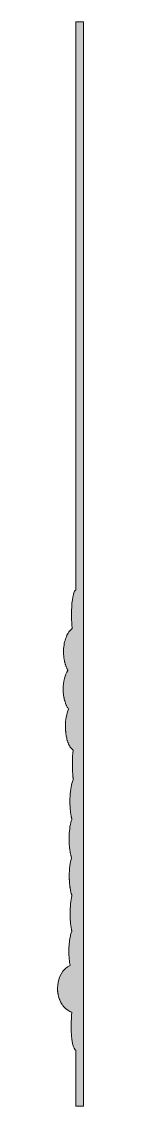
# Model space of a CAD drawing. Header units: inches. Extents: x -5 to 584, y 0 to 596.
# Drawn here: x 270 to 284, y 0 to 580 of the extents above; entities that cross this region are included whole.
import ezdxf

# ---------------------------------------------------------------- set-up
doc = ezdxf.new("R2010")
doc.units = ezdxf.units.IN
doc.header["$MEASUREMENT"] = 0
doc.layers.add('Layer 1', color=7, linetype='Continuous')

# ---------------------------------------------------------------- blocks, each defined once
blk = doc.blocks.new('block 2')
at = {"layer": 'Layer 1', "true_color": 0xff0000}
h = blk.add_hatch(color=1, dxfattribs=at)
h.dxf.hatch_style = 2
edge = h.paths.add_edge_path()
edge.add_spline(control_points=[(280, 580), (280, 580), (280, 580), (280, 580), (280, 580), (280, 536), (280, 536), (279.99, 536), (279.98, 534.89), (279.98, 533.03), (279.97, 531.97), (279.97, 530.67), (279.97, 529.2), (279.96, 528.83), (279.96, 528.45), (279.96, 528.06), (279.96, 526.5), (279.96, 524.79), (279.96, 523), (279.96, 521.21), (279.96, 519.5), (279.96, 517.94), (279.96, 517.55), (279.96, 517.17), (279.97, 516.8), (279.97, 515.33), (279.97, 514.03), (279.98, 512.97), (279.98, 511.11), (279.99, 510), (280, 510), (280, 510), (280, 376), (280, 376), (279.96, 376), (279.92, 370.18), (279.92, 363), (279.92, 355.82), (279.96, 350), (280, 350), (280, 350), (280, 276), (280, 276), (279.75, 276), (279.51, 275.8), (279.28, 275.42), (278.29, 273.77), (277.57, 268.83), (277.57, 263), (277.57, 263), (277.57, 262.99), (277.57, 262.99), (277.57, 262.36), (277.58, 261.75), (277.6, 261.15), (277.6, 261.01), (277.6, 260.87), (277.61, 260.74), (277.63, 260.15), (277.65, 259.58), (277.69, 259.02), (277.69, 258.94), (277.7, 258.86), (277.7, 258.77), (277.74, 258.27), (277.77, 257.78), (277.82, 257.31), (277.82, 257.24), (277.83, 257.17), (277.83, 257.11), (277.84, 257.07), (277.84, 257.04), (277.84, 257), (277.89, 256.49), (277.95, 256), (278.01, 255.53), (278.02, 255.5), (278.02, 255.46), (278.02, 255.42), (277.18, 254.91), (276.4, 254.07), (275.73, 252.99), (275.33, 252.34), (274.97, 251.6), (274.66, 250.78), (274.56, 250.51), (274.46, 250.23), (274.36, 249.95), (273.71, 247.94), (273.33, 245.55), (273.33, 243), (273.33, 242.99), (273.33, 242.99), (273.33, 242.98), (273.33, 242.51), (273.35, 242.05), (273.37, 241.6), (273.38, 241.44), (273.4, 241.29), (273.41, 241.14), (273.43, 240.84), (273.45, 240.54), (273.49, 240.24), (273.51, 240.06), (273.53, 239.89), (273.56, 239.72), (273.59, 239.45), (273.63, 239.19), (273.67, 238.93), (273.7, 238.75), (273.74, 238.58), (273.77, 238.4), (273.82, 238.16), (273.87, 237.92), (273.92, 237.68), (273.96, 237.51), (274, 237.34), (274.05, 237.17), (274.11, 236.94), (274.17, 236.72), (274.23, 236.49), (274.28, 236.33), (274.33, 236.17), (274.39, 236.01), (274.46, 235.79), (274.53, 235.59), (274.61, 235.38), (274.66, 235.23), (274.72, 235.08), (274.78, 234.93), (274.86, 234.73), (274.95, 234.53), (275.04, 234.34), (275.08, 234.24), (275.12, 234.14), (275.17, 234.05), (275.18, 234.01), (275.21, 233.98), (275.22, 233.94), (275.32, 233.74), (275.43, 233.56), (275.53, 233.37), (275.58, 233.28), (275.63, 233.19), (275.68, 233.1), (274.13, 230.72), (273.14, 227.08), (273.14, 223), (273.14, 222.49), (273.16, 221.99), (273.19, 221.5), (273.19, 221.46), (273.19, 221.41), (273.19, 221.37), (273.2, 221.26), (273.21, 221.15), (273.22, 221.04), (273.25, 220.7), (273.28, 220.37), (273.32, 220.04), (273.34, 219.87), (273.37, 219.7), (273.39, 219.54), (273.44, 219.22), (273.49, 218.91), (273.55, 218.61), (273.58, 218.46), (273.6, 218.3), (273.64, 218.15), (273.71, 217.8), (273.79, 217.46), (273.89, 217.12), (273.91, 217.03), (273.93, 216.94), (273.95, 216.86), (274.07, 216.44), (274.2, 216.04), (274.34, 215.65), (274.38, 215.55), (274.42, 215.45), (274.46, 215.35), (274.57, 215.07), (274.68, 214.79), (274.8, 214.53), (274.86, 214.41), (274.92, 214.28), (274.98, 214.16), (275.09, 213.93), (275.21, 213.71), (275.33, 213.5), (275.39, 213.38), (275.46, 213.27), (275.52, 213.16), (275.66, 212.94), (275.8, 212.73), (275.94, 212.53), (275.99, 212.47), (276.03, 212.4), (276.07, 212.34), (275.54, 211.16), (275.11, 209.74), (274.81, 208.16), (274.52, 206.58), (274.35, 204.83), (274.35, 203), (274.35, 202.58), (274.36, 202.18), (274.38, 201.77), (274.39, 201.64), (274.39, 201.52), (274.4, 201.39), (274.42, 201.11), (274.43, 200.84), (274.46, 200.57), (274.47, 200.42), (274.48, 200.28), (274.49, 200.14), (274.52, 199.89), (274.55, 199.63), (274.58, 199.38), (274.6, 199.25), (274.61, 199.11), (274.63, 198.98), (274.67, 198.71), (274.71, 198.45), (274.76, 198.18), (274.78, 198.08), (274.79, 197.98), (274.81, 197.88), (274.88, 197.52), (274.95, 197.17), (275.03, 196.83), (275.04, 196.77), (275.06, 196.71), (275.07, 196.65), (275.14, 196.37), (275.21, 196.1), (275.29, 195.84), (275.32, 195.73), (275.36, 195.62), (275.39, 195.51), (275.45, 195.3), (275.52, 195.1), (275.59, 194.9), (275.63, 194.79), (275.67, 194.68), (275.71, 194.57), (275.78, 194.37), (275.85, 194.19), (275.93, 194), (275.97, 193.91), (276.01, 193.81), (276.05, 193.71), (276.14, 193.51), (276.24, 193.31), (276.34, 193.12), (276.37, 193.06), (276.39, 193), (276.42, 192.94), (276.55, 192.7), (276.69, 192.47), (276.82, 192.25), (276.86, 192.2), (276.9, 192.15), (276.93, 192.1), (277.04, 191.94), (277.14, 191.79), (277.25, 191.65), (277.31, 191.58), (277.36, 191.52), (277.41, 191.45), (277.51, 191.34), (277.61, 191.23), (277.71, 191.12), (277.77, 191.06), (277.83, 191.01), (277.88, 190.95), (277.99, 190.85), (278.1, 190.76), (278.21, 190.68), (278.26, 190.64), (278.31, 190.59), (278.37, 190.56), (278.39, 190.54), (278.41, 190.52), (278.43, 190.51), (278.21, 188.39), (278.08, 185.8), (278.08, 183), (278.08, 182.57), (278.08, 182.15), (278.09, 181.73), (278.09, 181.6), (278.09, 181.47), (278.1, 181.34), (278.1, 181.06), (278.11, 180.78), (278.11, 180.51), (278.12, 180.35), (278.12, 180.2), (278.13, 180.04), (278.14, 179.8), (278.15, 179.56), (278.16, 179.32), (278.16, 179.16), (278.17, 179), (278.18, 178.84), (278.19, 178.61), (278.2, 178.39), (278.22, 178.17), (278.23, 178.02), (278.24, 177.86), (278.25, 177.71), (278.26, 177.49), (278.28, 177.28), (278.29, 177.07), (278.3, 176.92), (278.31, 176.78), (278.33, 176.63), (278.34, 176.42), (278.36, 176.22), (278.38, 176.02), (278.39, 175.89), (278.41, 175.75), (278.42, 175.62), (278.44, 175.41), (278.46, 175.21), (278.49, 175), (278.5, 174.89), (278.51, 174.78), (278.52, 174.67), (278.53, 174.65), (278.53, 174.63), (278.53, 174.61), (278.27, 174.07), (278.02, 173.39), (277.81, 172.6), (277.15, 170.23), (276.75, 166.8), (276.75, 163), (276.75, 162.54), (276.75, 162.09), (276.76, 161.64), (276.77, 161.49), (276.77, 161.34), (276.78, 161.2), (276.79, 160.9), (276.8, 160.6), (276.82, 160.32), (276.82, 160.14), (276.84, 159.97), (276.85, 159.8), (276.86, 159.55), (276.88, 159.29), (276.9, 159.04), (276.91, 158.86), (276.93, 158.69), (276.95, 158.51), (276.97, 158.28), (276.99, 158.05), (277.02, 157.82), (277.03, 157.65), (277.06, 157.48), (277.08, 157.31), (277.1, 157.09), (277.13, 156.87), (277.16, 156.66), (277.17, 156.62), (277.17, 156.57), (277.18, 156.53), (277.19, 156.41), (277.22, 156.29), (277.23, 156.17), (277.27, 155.97), (277.3, 155.77), (277.33, 155.58), (277.36, 155.42), (277.39, 155.26), (277.42, 155.11), (277.45, 154.92), (277.49, 154.74), (277.53, 154.56), (277.56, 154.41), (277.59, 154.27), (277.63, 154.13), (277.67, 153.96), (277.7, 153.79), (277.75, 153.64), (277.76, 153.58), (277.77, 153.52), (277.79, 153.46), (276.98, 151.39), (276.43, 148.22), (276.3, 144.58), (276.28, 144.06), (276.27, 143.54), (276.27, 143), (276.27, 142.52), (276.28, 142.04), (276.3, 141.57), (276.3, 141.42), (276.31, 141.27), (276.32, 141.12), (276.33, 140.81), (276.34, 140.5), (276.36, 140.19), (276.37, 140.14), (276.37, 140.08), (276.37, 140.03), (276.38, 139.91), (276.39, 139.79), (276.4, 139.67), (276.42, 139.4), (276.45, 139.13), (276.47, 138.86), (276.49, 138.68), (276.51, 138.51), (276.53, 138.34), (276.55, 138.08), (276.58, 137.83), (276.62, 137.58), (276.63, 137.49), (276.64, 137.4), (276.65, 137.31), (276.66, 137.23), (276.67, 137.16), (276.69, 137.09), (276.72, 136.84), (276.76, 136.6), (276.8, 136.37), (276.82, 136.27), (276.83, 136.16), (276.85, 136.06), (276.86, 136.01), (276.87, 135.96), (276.88, 135.91), (276.92, 135.67), (276.97, 135.44), (277.02, 135.2), (277.05, 135.08), (277.08, 134.95), (277.11, 134.82), (277.17, 134.54), (277.24, 134.27), (277.32, 134), (277.33, 133.95), (277.34, 133.89), (277.36, 133.84), (277.36, 133.84), (277.36, 133.83), (277.36, 133.83), (277.45, 133.51), (277.55, 133.21), (277.65, 132.93), (277.65, 132.92), (277.65, 132.9), (277.66, 132.89), (276.88, 130.5), (276.39, 126.96), (276.39, 123), (276.39, 122.5), (276.4, 122.02), (276.42, 121.53), (276.42, 121.38), (276.43, 121.23), (276.44, 121.07), (276.45, 120.75), (276.46, 120.42), (276.48, 120.11), (276.5, 119.93), (276.51, 119.76), (276.52, 119.59), (276.54, 119.3), (276.57, 119.01), (276.6, 118.73), (276.61, 118.56), (276.63, 118.39), (276.65, 118.23), (276.68, 117.94), (276.71, 117.66), (276.75, 117.38), (276.77, 117.24), (276.79, 117.09), (276.81, 116.95), (276.86, 116.61), (276.91, 116.27), (276.97, 115.94), (276.98, 115.88), (276.99, 115.82), (277, 115.76), (277.08, 115.38), (277.15, 115.01), (277.23, 114.66), (277.26, 114.56), (277.28, 114.46), (277.31, 114.36), (277.37, 114.12), (277.43, 113.88), (277.5, 113.65), (277.53, 113.53), (277.57, 113.42), (277.6, 113.31), (277.66, 113.11), (277.73, 112.92), (277.79, 112.74), (277.81, 112.68), (277.83, 112.62), (277.85, 112.56), (277.22, 110.19), (276.82, 106.78), (276.82, 103), (276.82, 102.55), (276.83, 102.1), (276.84, 101.66), (276.84, 101.51), (276.85, 101.36), (276.86, 101.21), (276.87, 100.92), (276.88, 100.63), (276.89, 100.35), (276.9, 100.18), (276.91, 100.02), (276.92, 99.85), (276.94, 99.6), (276.95, 99.34), (276.97, 99.09), (276.98, 98.91), (277, 98.74), (277.02, 98.57), (277.04, 98.34), (277.06, 98.11), (277.08, 97.89), (277.1, 97.71), (277.12, 97.55), (277.14, 97.38), (277.16, 97.16), (277.19, 96.95), (277.22, 96.74), (277.24, 96.57), (277.26, 96.41), (277.29, 96.25), (277.32, 96.05), (277.35, 95.85), (277.38, 95.66), (277.41, 95.5), (277.44, 95.35), (277.46, 95.2), (277.5, 95.01), (277.53, 94.83), (277.57, 94.66), (277.6, 94.5), (277.63, 94.36), (277.66, 94.22), (277.7, 94.05), (277.74, 93.89), (277.78, 93.73), (277.78, 93.7), (277.79, 93.67), (277.79, 93.65), (277.55, 93.06), (277.32, 92.37), (277.12, 91.61), (277.02, 91.23), (276.93, 90.83), (276.84, 90.41), (276.41, 88.3), (276.16, 85.75), (276.16, 83), (276.16, 82.36), (276.18, 81.73), (276.2, 81.12), (276.2, 81.05), (276.2, 80.97), (276.21, 80.9), (276.21, 80.84), (276.22, 80.79), (276.22, 80.73), (276.25, 80.13), (276.29, 79.55), (276.35, 78.99), (276.35, 78.9), (276.37, 78.81), (276.37, 78.72), (276.43, 78.21), (276.49, 77.71), (276.56, 77.23), (276.57, 77.14), (276.58, 77.05), (276.6, 76.96), (276.68, 76.44), (276.77, 75.95), (276.87, 75.48), (276.88, 75.44), (276.88, 75.39), (276.89, 75.34), (272.96, 73.63), (270.12, 68.75), (270.12, 63), (270.12, 62.58), (270.14, 62.16), (270.17, 61.75), (270.18, 61.62), (270.19, 61.49), (270.21, 61.35), (270.23, 61.08), (270.26, 60.8), (270.3, 60.54), (270.32, 60.38), (270.35, 60.23), (270.38, 60.08), (270.42, 59.83), (270.47, 59.59), (270.52, 59.35), (270.55, 59.2), (270.59, 59.05), (270.63, 58.9), (270.69, 58.66), (270.75, 58.43), (270.82, 58.2), (270.86, 58.06), (270.91, 57.92), (270.96, 57.77), (271.03, 57.54), (271.12, 57.31), (271.21, 57.09), (271.26, 56.96), (271.3, 56.83), (271.35, 56.71), (271.47, 56.44), (271.59, 56.18), (271.71, 55.93), (271.75, 55.86), (271.78, 55.78), (271.82, 55.7), (271.99, 55.38), (272.17, 55.07), (272.35, 54.77), (272.4, 54.69), (272.46, 54.61), (272.51, 54.53), (272.65, 54.32), (272.8, 54.1), (272.95, 53.9), (273.03, 53.79), (273.11, 53.7), (273.19, 53.6), (273.32, 53.43), (273.46, 53.26), (273.61, 53.1), (273.69, 53), (273.79, 52.9), (273.88, 52.81), (274.02, 52.66), (274.17, 52.51), (274.32, 52.37), (274.41, 52.28), (274.51, 52.2), (274.61, 52.11), (274.77, 51.98), (274.93, 51.85), (275.09, 51.73), (275.19, 51.65), (275.29, 51.58), (275.39, 51.51), (275.57, 51.38), (275.76, 51.26), (275.95, 51.15), (276.03, 51.1), (276.11, 51.05), (276.2, 51), (276.48, 50.85), (276.76, 50.71), (277.05, 50.59), (277.09, 50.58), (277.12, 50.57), (277.15, 50.55), (277.39, 50.46), (277.62, 50.38), (277.86, 50.31), (277.58, 48.22), (277.41, 45.71), (277.41, 43), (277.41, 35.82), (278.57, 30), (280, 30), (280, 30), (280, 0), (280, 0), (280, 0), (284, 0), (284, 0), (284, 0), (284, 0), (284, 0), (284, 0), (284, 580), (284, 580), (284, 580), (284, 580), (284, 580), (284, 580), (280, 580), (280, 580)], knot_values=[0, 0, 0, 0, 1, 1, 1, 2, 2, 2, 3, 3, 3, 4, 4, 4, 5, 5, 5, 6, 6, 6, 7, 7, 7, 8, 8, 8, 9, 9, 9, 10, 10, 10, 11, 11, 11, 12, 12, 12, 13, 13, 13, 14, 14, 14, 15, 15, 15, 16, 16, 16, 17, 17, 17, 18, 18, 18, 19, 19, 19, 20, 20, 20, 21, 21, 21, 22, 22, 22, 23, 23, 23, 24, 24, 24, 25, 25, 25, 26, 26, 26, 27, 27, 27, 28, 28, 28, 29, 29, 29, 30, 30, 30, 31, 31, 31, 32, 32, 32, 33, 33, 33, 34, 34, 34, 35, 35, 35, 36, 36, 36, 37, 37, 37, 38, 38, 38, 39, 39, 39, 40, 40, 40, 41, 41, 41, 42, 42, 42, 43, 43, 43, 44, 44, 44, 45, 45, 45, 46, 46, 46, 47, 47, 47, 48, 48, 48, 49, 49, 49, 50, 50, 50, 51, 51, 51, 52, 52, 52, 53, 53, 53, 54, 54, 54, 55, 55, 55, 56, 56, 56, 57, 57, 57, 58, 58, 58, 59, 59, 59, 60, 60, 60, 61, 61, 61, 62, 62, 62, 63, 63, 63, 64, 64, 64, 65, 65, 65, 66, 66, 66, 67, 67, 67, 68, 68, 68, 69, 69, 69, 70, 70, 70, 71, 71, 71, 72, 72, 72, 73, 73, 73, 74, 74, 74, 75, 75, 75, 76, 76, 76, 77, 77, 77, 78, 78, 78, 79, 79, 79, 80, 80, 80, 81, 81, 81, 82, 82, 82, 83, 83, 83, 84, 84, 84, 85, 85, 85, 86, 86, 86, 87, 87, 87, 88, 88, 88, 89, 89, 89, 90, 90, 90, 91, 91, 91, 92, 92, 92, 93, 93, 93, 94, 94, 94, 95, 95, 95, 96, 96, 96, 97, 97, 97, 98, 98, 98, 99, 99, 99, 100, 100, 100, 101, 101, 101, 102, 102, 102, 103, 103, 103, 104, 104, 104, 105, 105, 105, 106, 106, 106, 107, 107, 107, 108, 108, 108, 109, 109, 109, 110, 110, 110, 111, 111, 111, 112, 112, 112, 113, 113, 113, 114, 114, 114, 115, 115, 115, 116, 116, 116, 117, 117, 117, 118, 118, 118, 119, 119, 119, 120, 120, 120, 121, 121, 121, 122, 122, 122, 123, 123, 123, 124, 124, 124, 125, 125, 125, 126, 126, 126, 127, 127, 127, 128, 128, 128, 129, 129, 129, 130, 130, 130, 131, 131, 131, 132, 132, 132, 133, 133, 133, 134, 134, 134, 135, 135, 135, 136, 136, 136, 137, 137, 137, 138, 138, 138, 139, 139, 139, 140, 140, 140, 141, 141, 141, 142, 142, 142, 143, 143, 143, 144, 144, 144, 145, 145, 145, 146, 146, 146, 147, 147, 147, 148, 148, 148, 149, 149, 149, 150, 150, 150, 151, 151, 151, 152, 152, 152, 153, 153, 153, 154, 154, 154, 155, 155, 155, 156, 156, 156, 157, 157, 157, 158, 158, 158, 159, 159, 159, 160, 160, 160, 161, 161, 161, 162, 162, 162, 163, 163, 163, 164, 164, 164, 165, 165, 165, 166, 166, 166, 167, 167, 167, 168, 168, 168, 169, 169, 169, 170, 170, 170, 171, 171, 171, 172, 172, 172, 173, 173, 173, 174, 174, 174, 175, 175, 175, 176, 176, 176, 177, 177, 177, 178, 178, 178, 179, 179, 179, 180, 180, 180, 181, 181, 181, 182, 182, 182, 183, 183, 183, 184, 184, 184, 185, 185, 185, 186, 186, 186, 187, 187, 187, 188, 188, 188, 189, 189, 189, 190, 190, 190, 191, 191, 191, 192, 192, 192, 193, 193, 193, 194, 194, 194, 195, 195, 195, 196, 196, 196, 197, 197, 197, 198, 198, 198, 199, 199, 199, 200, 200, 200, 201, 201, 201, 202, 202, 202, 203, 203, 203, 204, 204, 204, 205, 205, 205, 206, 206, 206, 207, 207, 207, 208, 208, 208, 209, 209, 209, 210, 210, 210, 211, 211, 211, 212, 212, 212, 213, 213, 213, 214, 214, 214, 215, 215, 215, 216, 216, 216, 217, 217, 217, 218, 218, 218, 219, 219, 219, 220, 220, 220, 221, 221, 221, 222, 222, 222, 223, 223, 223, 224, 224, 224, 225, 225, 225, 226, 226, 226, 227, 227, 227, 228, 228, 228, 229, 229, 229, 230, 230, 230, 231, 231, 231, 232, 232, 232, 233, 233, 233, 234, 234, 234, 234], degree=3, periodic=1)
at = {"layer": 'Layer 1', "lineweight": 0}
blk.add_open_spline([(280, 580), (280, 580), (280, 580), (280, 580), (280, 580), (280, 536), (280, 536), (279.99, 536), (279.98, 534.89), (279.98, 533.03), (279.97, 531.97), (279.97, 530.67), (279.97, 529.2), (279.96, 528.83), (279.96, 528.45), (279.96, 528.06), (279.96, 526.5), (279.96, 524.79), (279.96, 523), (279.96, 521.21), (279.96, 519.5), (279.96, 517.94), (279.96, 517.55), (279.96, 517.17), (279.97, 516.8), (279.97, 515.33), (279.97, 514.03), (279.98, 512.97), (279.98, 511.11), (279.99, 510), (280, 510), (280, 510), (280, 376), (280, 376), (279.96, 376), (279.92, 370.18), (279.92, 363), (279.92, 355.82), (279.96, 350), (280, 350), (280, 350), (280, 276), (280, 276), (279.75, 276), (279.51, 275.8), (279.28, 275.42), (278.29, 273.77), (277.57, 268.83), (277.57, 263), (277.57, 263), (277.57, 262.99), (277.57, 262.99), (277.57, 262.36), (277.58, 261.75), (277.6, 261.15), (277.6, 261.01), (277.6, 260.87), (277.61, 260.74), (277.63, 260.15), (277.65, 259.58), (277.69, 259.02), (277.69, 258.94), (277.7, 258.86), (277.7, 258.77), (277.74, 258.27), (277.77, 257.78), (277.82, 257.31), (277.82, 257.24), (277.83, 257.17), (277.83, 257.11), (277.84, 257.07), (277.84, 257.04), (277.84, 257), (277.89, 256.49), (277.95, 256), (278.01, 255.53), (278.02, 255.5), (278.02, 255.46), (278.02, 255.42), (277.18, 254.91), (276.4, 254.07), (275.73, 252.99), (275.33, 252.34), (274.97, 251.6), (274.66, 250.78), (274.56, 250.51), (274.46, 250.23), (274.36, 249.95), (273.71, 247.94), (273.33, 245.55), (273.33, 243), (273.33, 242.99), (273.33, 242.99), (273.33, 242.98), (273.33, 242.51), (273.35, 242.05), (273.37, 241.6), (273.38, 241.44), (273.4, 241.29), (273.41, 241.14), (273.43, 240.84), (273.45, 240.54), (273.49, 240.24), (273.51, 240.06), (273.53, 239.89), (273.56, 239.72), (273.59, 239.45), (273.63, 239.19), (273.67, 238.93), (273.7, 238.75), (273.74, 238.58), (273.77, 238.4), (273.82, 238.16), (273.87, 237.92), (273.92, 237.68), (273.96, 237.51), (274, 237.34), (274.05, 237.17), (274.11, 236.94), (274.17, 236.72), (274.23, 236.49), (274.28, 236.33), (274.33, 236.17), (274.39, 236.01), (274.46, 235.79), (274.53, 235.59), (274.61, 235.38), (274.66, 235.23), (274.72, 235.08), (274.78, 234.93), (274.86, 234.73), (274.95, 234.53), (275.04, 234.34), (275.08, 234.24), (275.12, 234.14), (275.17, 234.05), (275.18, 234.01), (275.21, 233.98), (275.22, 233.94), (275.32, 233.74), (275.43, 233.56), (275.53, 233.37), (275.58, 233.28), (275.63, 233.19), (275.68, 233.1), (274.13, 230.72), (273.14, 227.08), (273.14, 223), (273.14, 222.49), (273.16, 221.99), (273.19, 221.5), (273.19, 221.46), (273.19, 221.41), (273.19, 221.37), (273.2, 221.26), (273.21, 221.15), (273.22, 221.04), (273.25, 220.7), (273.28, 220.37), (273.32, 220.04), (273.34, 219.87), (273.37, 219.7), (273.39, 219.54), (273.44, 219.22), (273.49, 218.91), (273.55, 218.61), (273.58, 218.46), (273.6, 218.3), (273.64, 218.15), (273.71, 217.8), (273.79, 217.46), (273.89, 217.12), (273.91, 217.03), (273.93, 216.94), (273.95, 216.86), (274.07, 216.44), (274.2, 216.04), (274.34, 215.65), (274.38, 215.55), (274.42, 215.45), (274.46, 215.35), (274.57, 215.07), (274.68, 214.79), (274.8, 214.53), (274.86, 214.41), (274.92, 214.28), (274.98, 214.16), (275.09, 213.93), (275.21, 213.71), (275.33, 213.5), (275.39, 213.38), (275.46, 213.27), (275.52, 213.16), (275.66, 212.94), (275.8, 212.73), (275.94, 212.53), (275.99, 212.47), (276.03, 212.4), (276.07, 212.34), (275.54, 211.16), (275.11, 209.74), (274.81, 208.16), (274.52, 206.58), (274.35, 204.83), (274.35, 203), (274.35, 202.58), (274.36, 202.18), (274.38, 201.77), (274.39, 201.64), (274.39, 201.52), (274.4, 201.39), (274.42, 201.11), (274.43, 200.84), (274.46, 200.57), (274.47, 200.42), (274.48, 200.28), (274.49, 200.14), (274.52, 199.89), (274.55, 199.63), (274.58, 199.38), (274.6, 199.25), (274.61, 199.11), (274.63, 198.98), (274.67, 198.71), (274.71, 198.45), (274.76, 198.18), (274.78, 198.08), (274.79, 197.98), (274.81, 197.88), (274.88, 197.52), (274.95, 197.17), (275.03, 196.83), (275.04, 196.77), (275.06, 196.71), (275.07, 196.65), (275.14, 196.37), (275.21, 196.1), (275.29, 195.84), (275.32, 195.73), (275.36, 195.62), (275.39, 195.51), (275.45, 195.3), (275.52, 195.1), (275.59, 194.9), (275.63, 194.79), (275.67, 194.68), (275.71, 194.57), (275.78, 194.37), (275.85, 194.19), (275.93, 194), (275.97, 193.91), (276.01, 193.81), (276.05, 193.71), (276.14, 193.51), (276.24, 193.31), (276.34, 193.12), (276.37, 193.06), (276.39, 193), (276.42, 192.94), (276.55, 192.7), (276.69, 192.47), (276.82, 192.25), (276.86, 192.2), (276.9, 192.15), (276.93, 192.1), (277.04, 191.94), (277.14, 191.79), (277.25, 191.65), (277.31, 191.58), (277.36, 191.52), (277.41, 191.45), (277.51, 191.34), (277.61, 191.23), (277.71, 191.12), (277.77, 191.06), (277.83, 191.01), (277.88, 190.95), (277.99, 190.85), (278.1, 190.76), (278.21, 190.68), (278.26, 190.64), (278.31, 190.59), (278.37, 190.56), (278.39, 190.54), (278.41, 190.52), (278.43, 190.51), (278.21, 188.39), (278.08, 185.8), (278.08, 183), (278.08, 182.57), (278.08, 182.15), (278.09, 181.73), (278.09, 181.6), (278.09, 181.47), (278.1, 181.34), (278.1, 181.06), (278.11, 180.78), (278.11, 180.51), (278.12, 180.35), (278.12, 180.2), (278.13, 180.04), (278.14, 179.8), (278.15, 179.56), (278.16, 179.32), (278.16, 179.16), (278.17, 179), (278.18, 178.84), (278.19, 178.61), (278.2, 178.39), (278.22, 178.17), (278.23, 178.02), (278.24, 177.86), (278.25, 177.71), (278.26, 177.49), (278.28, 177.28), (278.29, 177.07), (278.3, 176.92), (278.31, 176.78), (278.33, 176.63), (278.34, 176.42), (278.36, 176.22), (278.38, 176.02), (278.39, 175.89), (278.41, 175.75), (278.42, 175.62), (278.44, 175.41), (278.46, 175.21), (278.49, 175), (278.5, 174.89), (278.51, 174.78), (278.52, 174.67), (278.53, 174.65), (278.53, 174.63), (278.53, 174.61), (278.27, 174.07), (278.02, 173.39), (277.81, 172.6), (277.15, 170.23), (276.75, 166.8), (276.75, 163), (276.75, 162.54), (276.75, 162.09), (276.76, 161.64), (276.77, 161.49), (276.77, 161.34), (276.78, 161.2), (276.79, 160.9), (276.8, 160.6), (276.82, 160.32), (276.82, 160.14), (276.84, 159.97), (276.85, 159.8), (276.86, 159.55), (276.88, 159.29), (276.9, 159.04), (276.91, 158.86), (276.93, 158.69), (276.95, 158.51), (276.97, 158.28), (276.99, 158.05), (277.02, 157.82), (277.03, 157.65), (277.06, 157.48), (277.08, 157.31), (277.1, 157.09), (277.13, 156.87), (277.16, 156.66), (277.17, 156.62), (277.17, 156.57), (277.18, 156.53), (277.19, 156.41), (277.22, 156.29), (277.23, 156.17), (277.27, 155.97), (277.3, 155.77), (277.33, 155.58), (277.36, 155.42), (277.39, 155.26), (277.42, 155.11), (277.45, 154.92), (277.49, 154.74), (277.53, 154.56), (277.56, 154.41), (277.59, 154.27), (277.63, 154.13), (277.67, 153.96), (277.7, 153.79), (277.75, 153.64), (277.76, 153.58), (277.77, 153.52), (277.79, 153.46), (276.98, 151.39), (276.43, 148.22), (276.3, 144.58), (276.28, 144.06), (276.27, 143.54), (276.27, 143), (276.27, 142.52), (276.28, 142.04), (276.3, 141.57), (276.3, 141.42), (276.31, 141.27), (276.32, 141.12), (276.33, 140.81), (276.34, 140.5), (276.36, 140.19), (276.37, 140.14), (276.37, 140.08), (276.37, 140.03), (276.38, 139.91), (276.39, 139.79), (276.4, 139.67), (276.42, 139.4), (276.45, 139.13), (276.47, 138.86), (276.49, 138.68), (276.51, 138.51), (276.53, 138.34), (276.55, 138.08), (276.58, 137.83), (276.62, 137.58), (276.63, 137.49), (276.64, 137.4), (276.65, 137.31), (276.66, 137.23), (276.67, 137.16), (276.69, 137.09), (276.72, 136.84), (276.76, 136.6), (276.8, 136.37), (276.82, 136.27), (276.83, 136.16), (276.85, 136.06), (276.86, 136.01), (276.87, 135.96), (276.88, 135.91), (276.92, 135.67), (276.97, 135.44), (277.02, 135.2), (277.05, 135.08), (277.08, 134.95), (277.11, 134.82), (277.17, 134.54), (277.24, 134.27), (277.32, 134), (277.33, 133.95), (277.34, 133.89), (277.36, 133.84), (277.36, 133.84), (277.36, 133.83), (277.36, 133.83), (277.45, 133.51), (277.55, 133.21), (277.65, 132.93), (277.65, 132.92), (277.65, 132.9), (277.66, 132.89), (276.88, 130.5), (276.39, 126.96), (276.39, 123), (276.39, 122.5), (276.4, 122.02), (276.42, 121.53), (276.42, 121.38), (276.43, 121.23), (276.44, 121.07), (276.45, 120.75), (276.46, 120.42), (276.48, 120.11), (276.5, 119.93), (276.51, 119.76), (276.52, 119.59), (276.54, 119.3), (276.57, 119.01), (276.6, 118.73), (276.61, 118.56), (276.63, 118.39), (276.65, 118.23), (276.68, 117.94), (276.71, 117.66), (276.75, 117.38), (276.77, 117.24), (276.79, 117.09), (276.81, 116.95), (276.86, 116.61), (276.91, 116.27), (276.97, 115.94), (276.98, 115.88), (276.99, 115.82), (277, 115.76), (277.08, 115.38), (277.15, 115.01), (277.23, 114.66), (277.26, 114.56), (277.28, 114.46), (277.31, 114.36), (277.37, 114.12), (277.43, 113.88), (277.5, 113.65), (277.53, 113.53), (277.57, 113.42), (277.6, 113.31), (277.66, 113.11), (277.73, 112.92), (277.79, 112.74), (277.81, 112.68), (277.83, 112.62), (277.85, 112.56), (277.22, 110.19), (276.82, 106.78), (276.82, 103), (276.82, 102.55), (276.83, 102.1), (276.84, 101.66), (276.84, 101.51), (276.85, 101.36), (276.86, 101.21), (276.87, 100.92), (276.88, 100.63), (276.89, 100.35), (276.9, 100.18), (276.91, 100.02), (276.92, 99.85), (276.94, 99.6), (276.95, 99.34), (276.97, 99.09), (276.98, 98.91), (277, 98.74), (277.02, 98.57), (277.04, 98.34), (277.06, 98.11), (277.08, 97.89), (277.1, 97.71), (277.12, 97.55), (277.14, 97.38), (277.16, 97.16), (277.19, 96.95), (277.22, 96.74), (277.24, 96.57), (277.26, 96.41), (277.29, 96.25), (277.32, 96.05), (277.35, 95.85), (277.38, 95.66), (277.41, 95.5), (277.44, 95.35), (277.46, 95.2), (277.5, 95.01), (277.53, 94.83), (277.57, 94.66), (277.6, 94.5), (277.63, 94.36), (277.66, 94.22), (277.7, 94.05), (277.74, 93.89), (277.78, 93.73), (277.78, 93.7), (277.79, 93.67), (277.79, 93.65), (277.55, 93.06), (277.32, 92.37), (277.12, 91.61), (277.02, 91.23), (276.93, 90.83), (276.84, 90.41), (276.41, 88.3), (276.16, 85.75), (276.16, 83), (276.16, 82.36), (276.18, 81.73), (276.2, 81.12), (276.2, 81.05), (276.2, 80.97), (276.21, 80.9), (276.21, 80.84), (276.22, 80.79), (276.22, 80.73), (276.25, 80.13), (276.29, 79.55), (276.35, 78.99), (276.35, 78.9), (276.37, 78.81), (276.37, 78.72), (276.43, 78.21), (276.49, 77.71), (276.56, 77.23), (276.57, 77.14), (276.58, 77.05), (276.6, 76.96), (276.68, 76.44), (276.77, 75.95), (276.87, 75.48), (276.88, 75.44), (276.88, 75.39), (276.89, 75.34), (272.96, 73.63), (270.12, 68.75), (270.12, 63), (270.12, 62.58), (270.14, 62.16), (270.17, 61.75), (270.18, 61.62), (270.19, 61.49), (270.21, 61.35), (270.23, 61.08), (270.26, 60.8), (270.3, 60.54), (270.32, 60.38), (270.35, 60.23), (270.38, 60.08), (270.42, 59.83), (270.47, 59.59), (270.52, 59.35), (270.55, 59.2), (270.59, 59.05), (270.63, 58.9), (270.69, 58.66), (270.75, 58.43), (270.82, 58.2), (270.86, 58.06), (270.91, 57.92), (270.96, 57.77), (271.03, 57.54), (271.12, 57.31), (271.21, 57.09), (271.26, 56.96), (271.3, 56.83), (271.35, 56.71), (271.47, 56.44), (271.59, 56.18), (271.71, 55.93), (271.75, 55.86), (271.78, 55.78), (271.82, 55.7), (271.99, 55.38), (272.17, 55.07), (272.35, 54.77), (272.4, 54.69), (272.46, 54.61), (272.51, 54.53), (272.65, 54.32), (272.8, 54.1), (272.95, 53.9), (273.03, 53.79), (273.11, 53.7), (273.19, 53.6), (273.32, 53.43), (273.46, 53.26), (273.61, 53.1), (273.69, 53), (273.79, 52.9), (273.88, 52.81), (274.02, 52.66), (274.17, 52.51), (274.32, 52.37), (274.41, 52.28), (274.51, 52.2), (274.61, 52.11), (274.77, 51.98), (274.93, 51.85), (275.09, 51.73), (275.19, 51.65), (275.29, 51.58), (275.39, 51.51), (275.57, 51.38), (275.76, 51.26), (275.95, 51.15), (276.03, 51.1), (276.11, 51.05), (276.2, 51), (276.48, 50.85), (276.76, 50.71), (277.05, 50.59), (277.09, 50.58), (277.12, 50.57), (277.15, 50.55), (277.39, 50.46), (277.62, 50.38), (277.86, 50.31), (277.58, 48.22), (277.41, 45.71), (277.41, 43), (277.41, 35.82), (278.57, 30), (280, 30), (280, 30), (280, 0), (280, 0), (280, 0), (284, 0), (284, 0), (284, 0), (284, 0), (284, 0), (284, 0), (284, 580), (284, 580), (284, 580), (284, 580), (284, 580), (284, 580), (280, 580), (280, 580)], degree=3, knots=[0, 0, 0, 0, 1, 1, 1, 2, 2, 2, 3, 3, 3, 4, 4, 4, 5, 5, 5, 6, 6, 6, 7, 7, 7, 8, 8, 8, 9, 9, 9, 10, 10, 10, 11, 11, 11, 12, 12, 12, 13, 13, 13, 14, 14, 14, 15, 15, 15, 16, 16, 16, 17, 17, 17, 18, 18, 18, 19, 19, 19, 20, 20, 20, 21, 21, 21, 22, 22, 22, 23, 23, 23, 24, 24, 24, 25, 25, 25, 26, 26, 26, 27, 27, 27, 28, 28, 28, 29, 29, 29, 30, 30, 30, 31, 31, 31, 32, 32, 32, 33, 33, 33, 34, 34, 34, 35, 35, 35, 36, 36, 36, 37, 37, 37, 38, 38, 38, 39, 39, 39, 40, 40, 40, 41, 41, 41, 42, 42, 42, 43, 43, 43, 44, 44, 44, 45, 45, 45, 46, 46, 46, 47, 47, 47, 48, 48, 48, 49, 49, 49, 50, 50, 50, 51, 51, 51, 52, 52, 52, 53, 53, 53, 54, 54, 54, 55, 55, 55, 56, 56, 56, 57, 57, 57, 58, 58, 58, 59, 59, 59, 60, 60, 60, 61, 61, 61, 62, 62, 62, 63, 63, 63, 64, 64, 64, 65, 65, 65, 66, 66, 66, 67, 67, 67, 68, 68, 68, 69, 69, 69, 70, 70, 70, 71, 71, 71, 72, 72, 72, 73, 73, 73, 74, 74, 74, 75, 75, 75, 76, 76, 76, 77, 77, 77, 78, 78, 78, 79, 79, 79, 80, 80, 80, 81, 81, 81, 82, 82, 82, 83, 83, 83, 84, 84, 84, 85, 85, 85, 86, 86, 86, 87, 87, 87, 88, 88, 88, 89, 89, 89, 90, 90, 90, 91, 91, 91, 92, 92, 92, 93, 93, 93, 94, 94, 94, 95, 95, 95, 96, 96, 96, 97, 97, 97, 98, 98, 98, 99, 99, 99, 100, 100, 100, 101, 101, 101, 102, 102, 102, 103, 103, 103, 104, 104, 104, 105, 105, 105, 106, 106, 106, 107, 107, 107, 108, 108, 108, 109, 109, 109, 110, 110, 110, 111, 111, 111, 112, 112, 112, 113, 113, 113, 114, 114, 114, 115, 115, 115, 116, 116, 116, 117, 117, 117, 118, 118, 118, 119, 119, 119, 120, 120, 120, 121, 121, 121, 122, 122, 122, 123, 123, 123, 124, 124, 124, 125, 125, 125, 126, 126, 126, 127, 127, 127, 128, 128, 128, 129, 129, 129, 130, 130, 130, 131, 131, 131, 132, 132, 132, 133, 133, 133, 134, 134, 134, 135, 135, 135, 136, 136, 136, 137, 137, 137, 138, 138, 138, 139, 139, 139, 140, 140, 140, 141, 141, 141, 142, 142, 142, 143, 143, 143, 144, 144, 144, 145, 145, 145, 146, 146, 146, 147, 147, 147, 148, 148, 148, 149, 149, 149, 150, 150, 150, 151, 151, 151, 152, 152, 152, 153, 153, 153, 154, 154, 154, 155, 155, 155, 156, 156, 156, 157, 157, 157, 158, 158, 158, 159, 159, 159, 160, 160, 160, 161, 161, 161, 162, 162, 162, 163, 163, 163, 164, 164, 164, 165, 165, 165, 166, 166, 166, 167, 167, 167, 168, 168, 168, 169, 169, 169, 170, 170, 170, 171, 171, 171, 172, 172, 172, 173, 173, 173, 174, 174, 174, 175, 175, 175, 176, 176, 176, 177, 177, 177, 178, 178, 178, 179, 179, 179, 180, 180, 180, 181, 181, 181, 182, 182, 182, 183, 183, 183, 184, 184, 184, 185, 185, 185, 186, 186, 186, 187, 187, 187, 188, 188, 188, 189, 189, 189, 190, 190, 190, 191, 191, 191, 192, 192, 192, 193, 193, 193, 194, 194, 194, 195, 195, 195, 196, 196, 196, 197, 197, 197, 198, 198, 198, 199, 199, 199, 200, 200, 200, 201, 201, 201, 202, 202, 202, 203, 203, 203, 204, 204, 204, 205, 205, 205, 206, 206, 206, 207, 207, 207, 208, 208, 208, 209, 209, 209, 210, 210, 210, 211, 211, 211, 212, 212, 212, 213, 213, 213, 214, 214, 214, 215, 215, 215, 216, 216, 216, 217, 217, 217, 218, 218, 218, 219, 219, 219, 220, 220, 220, 221, 221, 221, 222, 222, 222, 223, 223, 223, 224, 224, 224, 225, 225, 225, 226, 226, 226, 227, 227, 227, 228, 228, 228, 229, 229, 229, 230, 230, 230, 231, 231, 231, 232, 232, 232, 233, 233, 233, 234, 234, 234, 234], dxfattribs=at)

msp = doc.modelspace()

# ---------------------------------------------------------------- block references
at = {"layer": 'Layer 1'}
msp.add_blockref('block 2', (0, 0), dxfattribs=at)

doc.saveas('drawing.dxf')
